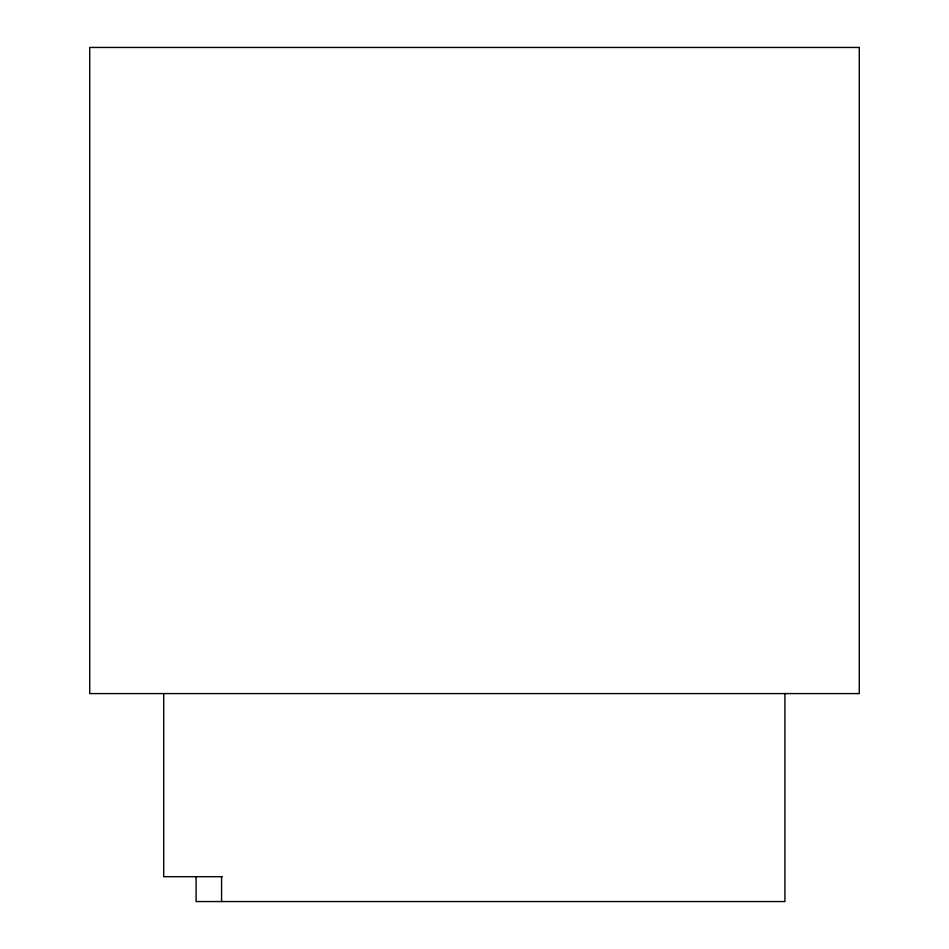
<?xml version="1.0" encoding="UTF-8"?>
<svg xmlns="http://www.w3.org/2000/svg" width="949" height="949" viewBox="0 0 949 949"><rect width="100%" height="100%" fill="white"/><g stroke="black" fill="none" stroke-linecap="round" stroke-linejoin="round"><path stroke-width="1.42" d="M222.291 876.698L163.703 876.698L163.703 693.529M784.918 693.494L784.918 901.55L196.111 901.55L196.111 876.698M221.568 876.698L221.568 901.55M859.272 47.45L89.728 47.45L89.728 693.589L859.272 693.589L859.272 47.45"/></g></svg>
